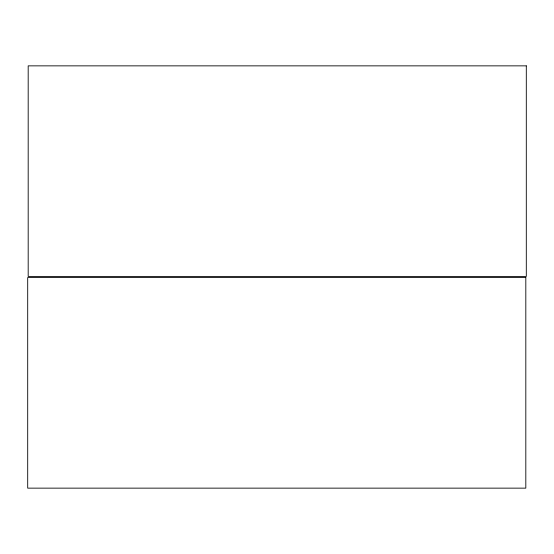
<?xml version="1.0" encoding="UTF-8"?>
<svg xmlns="http://www.w3.org/2000/svg" width="554" height="554" viewBox="0 0 554 554"><rect width="100%" height="100%" fill="white"/><g stroke="black" fill="none" stroke-linecap="round" stroke-linejoin="round"><path stroke-width="0.83" d="M526.3 65.857L28.185 65.857L28.185 276.446L526.3 276.446L526.3 65.857M525.815 277.554L27.7 277.554L27.7 488.143L525.815 488.143L525.815 277.554"/></g></svg>
